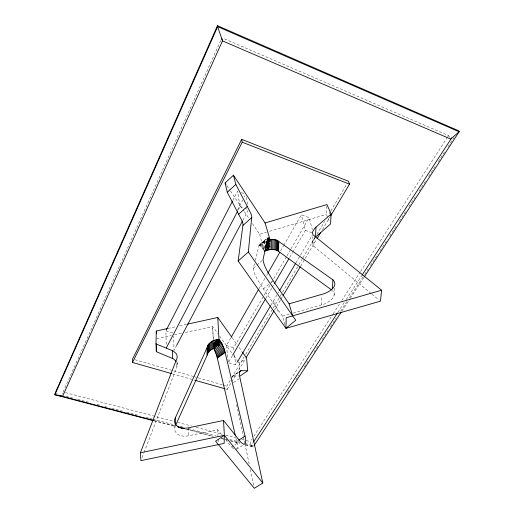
<?xml version="1.0" encoding="UTF-8"?>
<svg xmlns="http://www.w3.org/2000/svg" width="514" height="514" viewBox="0 0 514 514"><rect width="100%" height="100%" fill="white"/><g stroke="black" fill="none" stroke-linecap="round" stroke-linejoin="round"><path stroke-width="0.39" stroke-dasharray="2.57 1.93" d="M264.395 248.397L264.447 241.477L265.809 240.925L265.796 242.28M312.101 242.871L312.383 236.684M254.546 263.624C250.832 272.915 259.3 281.312 263.354 288.971L282.507 316.161L285.058 325.285M371.192 293.545L313.81 246.27L314.292 236.183M255.329 260.547L259.133 245.088L266.136 239.023M293.205 313.077L321.475 304.918C327.212 303.716 338.694 296.886 332.237 290.416M327.675 217.358L326.409 214.415L326.917 205.317M321.475 304.918L321.982 295.807M334.261 295.132L334.768 287.538M62.836 394.18L63.004 392.709M144.087 452.391L177.279 365.788A13.589 9.066 -22.2 0 0 176.797 362.222M175.345 426.022L174.978 427.089A11.816 8.52 -23.3 0 0 175.351 431.593C177.818 436.2 183.916 436.752 188.522 435.795L217.673 429.717L222.151 435.255M142.063 457.633L143.798 453.136M231.923 377.443L232.669 376.261L238.425 372.232M63.087 391.976L221.611 38.537M232.81 200.473L237.564 191.214L240.025 206.596L238.168 210.149M237.616 209.918L242.807 199.946M244.291 197.1L245.037 195.673M176.668 345.331L174.053 350.278L173.559 336.24M242.846 220.262L248.082 210.367M232.347 355.759L228.312 362.685L226.436 345.549L230.818 337.897M259.095 288.508L265.07 278.074M266.663 275.292L267.46 273.898M280.599 250.948L283.387 246.077M283.786 245.384L301.313 214.775L309.094 217.647L312.377 229.552M233.928 350.073L233.652 347.734L263.746 295.839M264.151 295.145L269.766 285.456M271.373 282.694L272.176 281.306M273.782 278.537L286.619 256.396M287.024 255.709L290.635 249.476M291.033 248.789L309.094 217.647M265.86 298.261L271.919 287.866M272.324 287.178L273.936 284.403M289.684 257.385L292.511 252.541M292.916 251.847L305.432 230.368L301.313 214.775M229.051 362.903L235.695 364.869L236.915 362.8M271.09 304.924L277.605 293.899M278.01 293.211L278.826 291.836M295.91 262.898L312.184 235.335M225.64 388.982L227.182 389.419L226.828 386.033L231.332 378.452M231.743 377.764L244.028 357.076M245.666 354.319L272.69 308.805M273.101 308.117L279.648 297.086M280.059 296.392L282.109 292.948M282.514 292.254L298.486 265.365M298.897 264.671L302.579 258.465M302.99 257.777L314.864 237.783M316.913 234.333L324.694 221.232M329.198 213.644L330.425 211.575M330.836 210.888L346.391 184.687M227.182 389.419L231.287 382.532M231.698 381.844L245.242 359.113M274.386 310.205L280.548 299.874M280.959 299.187L282.597 296.43M300.658 266.123L316.258 239.948M322.419 229.617L330.219 216.529M236.562 449.3L237.256 447.636A11.616 3.72 69.5 0 0 237.108 443.306L235.656 436.842M245.21 443.576L252.972 445.625L253.145 446.974L250.89 446.011L250.344 441.667L252.085 438.975M253.826 436.283L332.674 314.517M333.111 313.848L340.082 303.08M341.823 300.394L360.115 272.137M360.552 271.463L447.238 137.591M447.675 136.917L448.549 135.574L222.671 38.12M245.467 444.584L250.89 446.011L253.074 442.657M337.871 312.345L344.425 302.271M346.179 299.585L361.477 276.076M287.583 392.58L289.337 389.895M295.91 379.82L298.975 375.117M304.237 367.06L308.612 360.346M313.874 352.289L318.256 345.575M322.194 339.529L327.893 330.804M330.521 326.776L336.22 318.044M340.596 311.33L347.168 301.255M349.359 297.902L362.942 277.085M364.696 274.399L368.204 269.028M370.395 265.667L377.841 254.25M380.032 250.896L387.479 239.479M389.67 236.119L397.116 224.708M399.307 221.348L406.754 209.93M408.945 206.577L416.398 195.159M419.026 191.131L426.035 180.388M428.663 176.36L435.673 165.617M438.301 161.589L444.437 152.183M447.945 146.811L454.074 137.411M341.861 311.214L349.771 299.116M350.207 298.448L363.822 277.611M314.619 237.969L312.403 241.278A14.81 7.601 -15.2 0 0 312.711 245.037L313.81 246.27M259.043 245.332L265.879 239.312M259.133 245.088L259.609 245.127L265.847 239.64M259.062 245.743L265.911 239.723M259.056 245.943L265.905 239.916M259.609 245.127L259.988 245.409L266.213 239.929M259.988 245.409L260.45 245.859L266.104 240.886M263.643 250.157L260.983 246.463L265.507 242.492M261.6 247.228L265.552 243.758M262.243 248.089L265.777 244.985M262.93 249.078L264.524 247.684M253.37 268.237L256.377 265.622M256.974 265.102L262.384 260.392M263.354 288.971L270.679 282.726M271.283 282.205L273.114 280.644M239.672 369.174L239.19 363.128L245.339 358.791M232.669 376.261L238.522 372.457M233.472 382.647L239.299 378.6M236.748 441.52L238.033 440.678M225.633 439.56L231.602 446.949L238.792 442.226M236.646 449.262L242.479 445.445M252.432 223.596L259.602 234.249L266.509 232.193M269.58 231.281L326.409 214.415M282.507 316.161L290.147 313.958M167.962 328.452L175.743 326.737M179.637 325.882L186.64 324.334M156.635 338.777L171.413 335.539M174.522 334.852L181.526 333.316M185.413 332.462L212.642 326.486L217.763 333.56M250.89 446.011L252.972 445.625M233.42 376.03L238.702 375.985M55.82 393.583L58.924 394.405M65.908 396.249L73.669 398.299M77.55 399.32L88.421 402.192M96.953 404.441L100.834 405.469M104.721 406.49L107.824 407.313M111.705 408.334L122.57 411.206M126.45 412.228L137.315 415.1M145.854 417.355L148.964 418.171M149.735 418.377L152.067 418.994M152.844 419.199L174.574 424.93M180.009 426.369L183.112 427.185M188.548 428.618L215.713 435.795M229.687 439.483L239.775 442.143M154.027 420.484L175.724 426.202M187.347 429.267L213.696 436.206M221.444 438.249L226.867 439.682M229.964 440.498L239.267 442.946M154.007 420.863L175.692 426.575M185.766 429.229L212.873 436.367M221.393 438.609L227.586 440.241M230.683 441.057L239.98 443.505M245.403 444.938L253.145 446.974M65.406 392.593L173.738 421.339M177.606 422.367L191.536 426.061M196.175 427.295L222.485 434.272M225.582 435.095L235.643 437.767M241.831 439.406L250.344 441.667M134.867 359.729L193.11 376.389M193.874 376.608L222.228 384.723M222.999 384.941L226.828 386.033M172.518 373.858L194.845 380.212M172.698 332.892L165.893 330.843L166.253 345.659M226.436 345.549L233.652 347.734M240.025 206.596L244.24 208.131M244.94 208.388L247.054 209.153M305.432 230.368L313.405 233.272M241.297 192.596L244.285 193.701M371.808 294.053L379.216 300.15M233.587 448.953L231.602 446.949M260.45 245.859L260.983 246.463M219.626 336.13L233.6 355.412M234.063 356.054L237.789 361.201M238.258 361.843L239.19 363.128M232.161 337.704L237.275 344.881M239.132 347.49L241.921 351.403M226.899 185.663L230.034 190.321M230.484 190.99L243.919 210.952M244.368 211.62L249.746 219.606M448.549 135.574L449.596 137.309M273.313 301.075L278.646 312.473M327.99 218.097L329.577 221.778M259.602 234.249L263.958 249.823M236.646 404.659L243.257 435.923M243.424 436.707L244.748 442.959M244.908 443.743L249.374 464.849M250.369 469.539L254.006 486.739M246.315 197.331L247.517 204.27M234.487 354.744L235.695 364.869M217.673 429.717L218.09 438.333M218.129 439.117L218.283 442.246M174.651 424.699L174.76 428.663M177.291 362.486L177.343 364.844M176.675 363.79L176.771 367.728M188.42 427.815L188.522 435.795M213.291 339.818L212.642 326.486L213.278 339.812"/><path stroke-width="0.77" d="M175.531 425.496L207.174 355.2L207.232 347.258C208.459 342.138 214.145 339.613 218.983 339.349L222.119 343.93L224.502 349.867L245.441 437.832A11.674 3.611 69.3 0 1 245.634 442.156L244.972 443.8L243.745 444.237L241.105 442.522L223.532 420.465L188.42 427.815C183.787 428.779 177.645 428.278 175.133 423.652A11.918 8.52 -23 0 1 174.76 419.154L207.232 347.258M207.174 355.2L207.412 346.757M207.354 354.699L207.662 345.864M207.605 353.805L208.041 352.912L208.099 344.971M208.041 352.912L208.639 352.032L208.71 344.091M208.639 352.032L209.404 351.184L209.474 343.243M270.011 246.379L264.369 251.307L265.725 250.761L265.77 245.653M265.725 250.761L267.132 250.292L267.209 242.557M209.404 351.184L210.303 350.387L210.38 342.44M210.303 350.387L211.331 349.655L211.415 341.707M267.132 250.292L268.565 249.92L268.661 240.873M211.331 349.655L212.462 349L212.558 341.052M268.565 249.92L269.972 249.656L270.088 239.8L265.076 222.986L233.459 175.203L225.106 183.003L227.291 192.313L241.67 220.191A15.716 2.294 60.1 0 1 243.045 224.374L238.149 260.99L285.912 328.33L380.45 301.165L381.606 290.217L313.18 234.969A14.932 7.53 -15.2 0 1 312.865 231.242L315.095 227.953L331.119 214.017L326.962 204.559L265.076 222.986M212.462 349L213.696 348.434L213.805 340.48M214.948 347.348L215.058 340.03M269.972 249.656L271.398 249.483L271.533 239.627L275.324 239.768L277.226 240.391L332.918 279.834C339.446 286.292 327.765 293.076 322.072 294.284L289.106 303.832L273.114 280.644C269.124 274.135 264.324 267.505 262.988 259.872L267.621 238.406C267.961 235.669 269.811 241.413 271.533 239.627M271.398 249.483L272.748 249.431L272.889 239.563M216.266 346.07L216.368 339.683M331.588 289.947L277.746 250.761L274.007 249.483L274.161 239.608M275.163 249.65L275.324 239.768M217.583 345.459L217.685 339.458M276.185 249.92L276.352 240.025M277.052 250.292L277.226 240.391M218.861 346.006L218.983 339.349L217.763 317.479L187.417 324.167M277.746 250.761L277.933 240.854M278.26 251.32L278.447 241.4M278.582 251.609L278.774 241.689M171.753 373.639L132.49 362.46L132.567 359.068L241.689 139.378L348.441 181.236L349.514 184.153L330.63 215.835M176.366 361.438L173.546 358.913L156.327 351.679L155.98 343.892L156.295 331.022L167.185 328.619M156.327 351.679L156.507 344.091M223.532 420.465L224.367 435.332L224.149 443.409L140.907 460.628L140.373 452.783L177.092 357.917A13.692 9.046 -22 0 0 176.173 353.574L173.327 351.062L155.98 343.892M315.969 227.143L315.487 237.153L330.528 223.988L331.119 214.017M332.333 288.907L332.918 279.834M381.606 290.217L286.189 317.723L285.912 328.33L295.736 320.261L248.346 251.995L251.776 216.51A15.799 2.101 60.2 0 0 250.337 212.366L235.83 184.397L233.459 175.203M364.265 276.937L459.13 131.764L458.456 130.697L217.467 25.7L55.043 393.377L54.87 394.746L153.236 420.658M132.49 362.46L242.21 142.192L241.689 139.378M166.26 330.129L232.444 201.186M166.305 347.997L237.802 210.862M176.668 345.331L242.473 220.969M231.216 337.197L258.696 289.202M267.858 273.204L279.809 252.335M232.752 355.065L265.455 298.949M274.341 283.709L288.874 258.773M237.32 362.113L270.685 305.618M279.635 290.455L295.505 263.586M246.065 357.738L273.975 310.893M283.008 295.743L300.253 266.811M317.08 238.567L320.775 232.367M253.511 441.982L337.435 313.013M361.914 275.401L451.684 137.932M254.025 445.632L340.988 312.557M227.291 192.313L235.83 184.397M238.772 214.139L247.401 206.3M243.096 225.318L251.854 217.435M238.149 260.99L248.346 251.995M266.785 239.434L268.481 237.937M267.235 239.89L268.931 238.4M266.637 241.496L269.464 239.016M266.676 242.769L270.068 239.794M265.777 244.985L270.184 241.117M265.584 246.752L269.58 243.25M265.744 248.32L269.773 244.799M213.766 343.153L218.983 339.349M213.728 344.309L219.6 340.037M213.734 345.575L220.236 340.853M213.715 346.982L220.872 341.784M221.495 342.799L213.715 348.441L216.709 355.47L235.476 436.065M214.344 349.559L222.119 343.93M214.923 350.721L222.703 345.1M215.462 351.917L223.237 346.295M215.944 353.124L223.725 347.509M216.362 354.313L224.149 348.704M216.709 355.47L224.502 349.867M216.972 356.568L224.772 350.966M217.159 357.59L224.965 351.987M217.274 358.174L225.087 352.572M239.158 372.014L241.072 370.671L247.709 370.748L246.566 357.924L242.383 352.058M240.211 375.972L247.709 370.748M262.802 483.025L224.367 435.332L215.591 441.185L254.334 488.3L262.802 483.025L239.563 376.004A13.203 3.765 68.3 0 1 239.627 372.052L240.051 371.166L241.072 370.671M238.669 440.254L245.075 436.039M213.696 348.434L214.942 347.984M140.373 452.783L224.367 435.332M272.748 249.431L274.007 249.483M153.249 420.279L62.586 396.378L54.87 394.746L217.634 26.638L217.467 25.7M177.272 426.607L184.243 428.445M178.795 427.391L181.892 428.207M195.616 380.437L224.869 388.764M242.21 142.192L349.514 184.153M60.53 395.562L62.586 396.378L222.498 40.889L221.746 38.608M217.763 317.479L231.698 337.049M225.106 183.003L225.999 184.333M289.106 303.832L292.678 315.853M156.295 331.022L156.397 333.348M175.313 417.554L175.512 424.699M172.363 350.612L172.588 358.457M459.13 131.764L450.643 139.043L222.498 40.889L217.634 26.638L459.13 131.764"/></g></svg>
